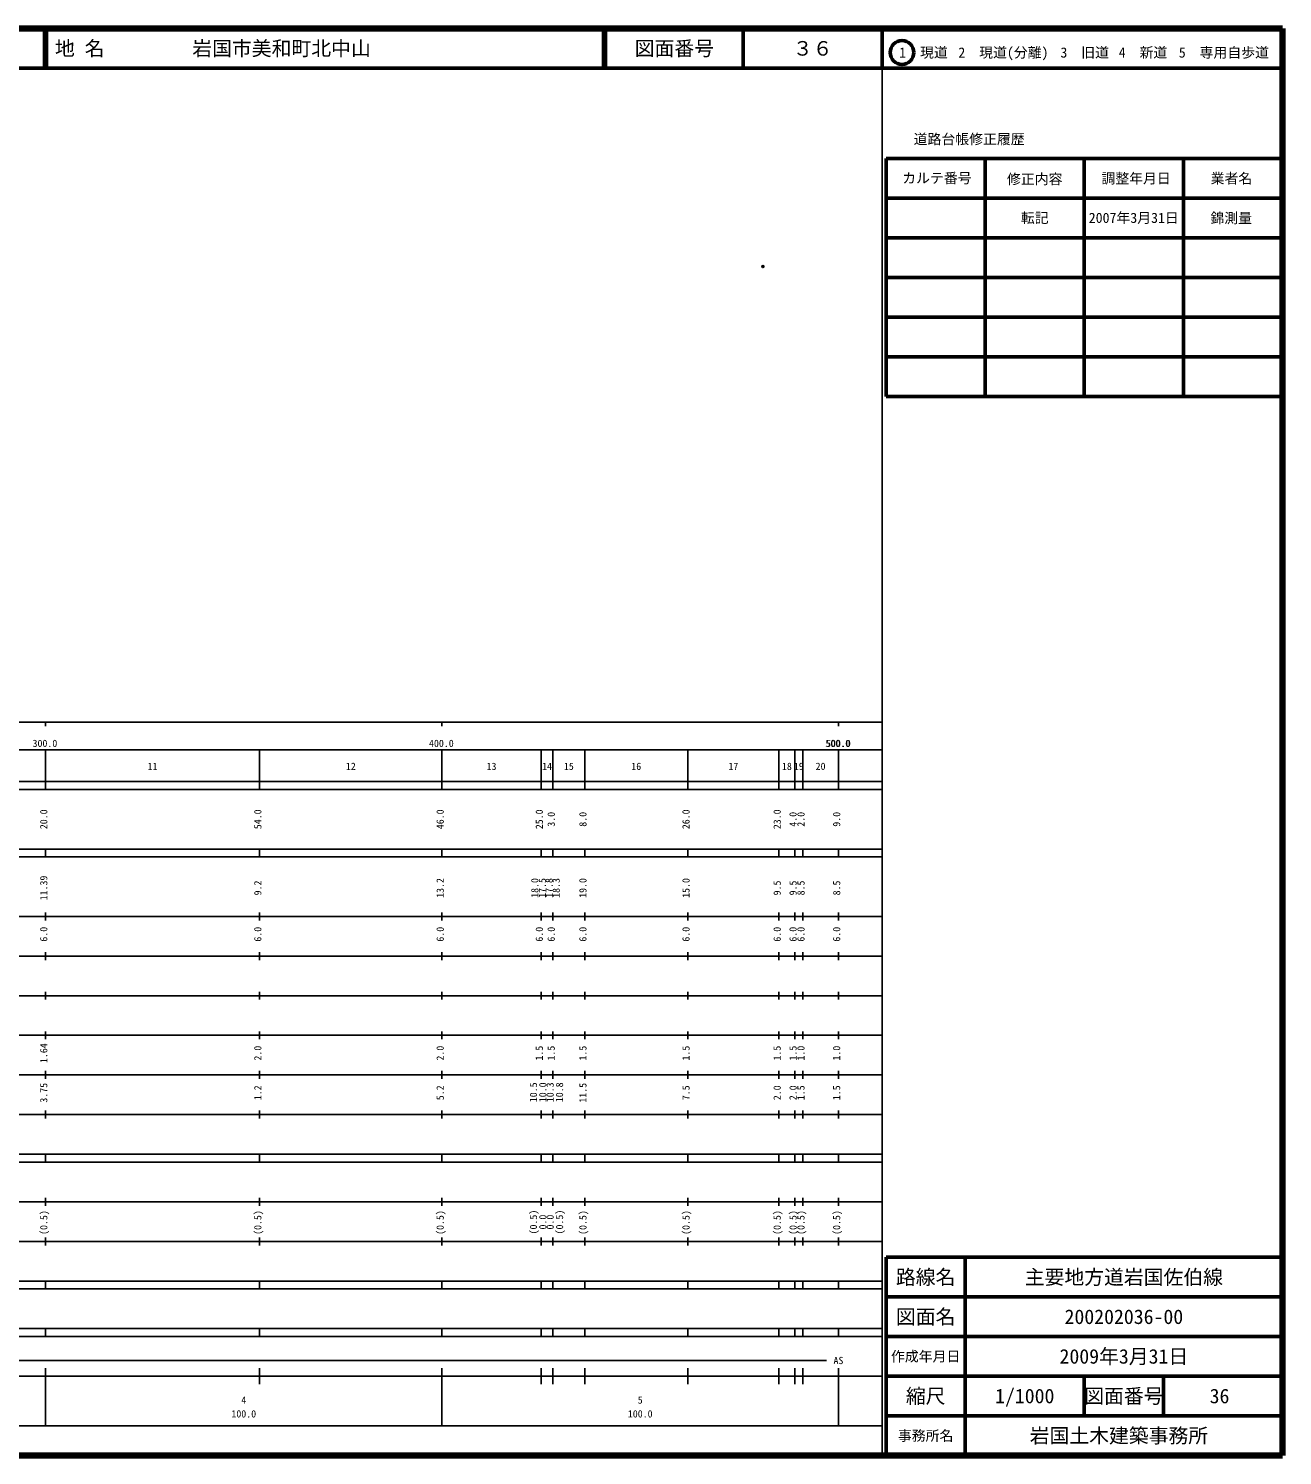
# Model space of a CAD drawing. Units: millimetres on the paper. Extents: x 40 to 680, y 20 to 380.
# Drawn here: x 363.7 to 680, y 20 to 380 of the extents above; entities that cross this region are included whole.
import ezdxf
from ezdxf.enums import TextEntityAlignment as Align

# ---------------------------------------------------------------- set-up
doc = ezdxf.new("R2010")
doc.units = ezdxf.units.MM
doc.header["$PDMODE"] = 32
doc.header["$PDSIZE"] = 0.5
doc.layers.add('M-OTRS', color=6, linetype='Continuous')
doc.layers.add('M-TTL-TXT', color=7, linetype='Continuous')
for name, color, linetype, lineweight in [('M-TTL', 2, 'Continuous', 140), ('M-TTL-BAND', 7, 'Continuous', 25), ('M-TTL-FRAM', 2, 'Continuous', 50), ('M-TTL-LINE', 7, 'Continuous', 50)]:
    doc.layers.add(name, color=color, linetype=linetype, lineweight=lineweight)
doc.styles.add('ＭＳ ゴシック', font='')
doc.styles.get('ＭＳ ゴシック').set_extended_font_data('MS Gothic')

msp = doc.modelspace()

# ---------------------------------------------------------------- linework, layer by layer
at = {"layer": 'M-OTRS'}
msp.add_point((548.967, 319.956), dxfattribs=at)
at = {"layer": 'M-TTL'}
for p, q in [((680, 380), (40, 380)), ((680, 20), (680, 380)), ((40, 20), (680, 20))]:
    msp.add_line(p, q, dxfattribs=at)
at = {"layer": 'M-TTL-BAND'}
for p, q in [((579, 20), (579, 370)), ((40, 205), (579, 205)), ((368, 205), (368, 204)), ((468, 205), (468, 204)), ((568, 205), (568, 204)), ((68, 198), (579, 198)), ((368, 188), (368, 198)), ((422, 188), (422, 198)), ((468, 188), (468, 198)), ((493, 188), (493, 198)), ((496, 188), (496, 198)), ((504, 188), (504, 198)), ((530, 188), (530, 198)), ((553, 188), (553, 198)), ((557, 188), (557, 198)), ((559, 188), (559, 198)), ((568, 188), (568, 198)), ((40, 190), (579, 190)), ((40, 188), (579, 188)), ((40, 173), (579, 173)), ((368, 171), (368, 173)), ((422, 171), (422, 173)), ((468, 171), (468, 173)), ((493, 171), (493, 173)), ((496, 171), (496, 173)), ((504, 171), (504, 173)), ((530, 171), (530, 173)), ((553, 171), (553, 173)), ((557, 171), (557, 173)), ((559, 171), (559, 173)), ((568, 171), (568, 173)), ((40, 171), (579, 171)), ((40, 156), (579, 156)), ((368, 155), (368, 157)), ((422, 155), (422, 157)), ((468, 155), (468, 157)), ((493, 155), (493, 157)), ((496, 155), (496, 157)), ((504, 155), (504, 157)), ((530, 155), (530, 157)), ((553, 155), (553, 157)), ((557, 155), (557, 157)), ((559, 155), (559, 157)), ((568, 155), (568, 157)), ((46, 146), (579, 146)), ((368, 145), (368, 147)), ((422, 145), (422, 147)), ((468, 145), (468, 147)), ((493, 145), (493, 147)), ((496, 145), (496, 147)), ((504, 145), (504, 147)), ((530, 145), (530, 147)), ((553, 145), (553, 147)), ((557, 145), (557, 147)), ((559, 145), (559, 147)), ((568, 145), (568, 147)), ((368, 135), (368, 137)), ((422, 135), (422, 137)), ((468, 135), (468, 137)), ((493, 135), (493, 137)), ((496, 135), (496, 137)), ((504, 135), (504, 137)), ((530, 135), (530, 137)), ((553, 135), (553, 137)), ((557, 135), (557, 137)), ((559, 135), (559, 137)), ((568, 135), (568, 137)), ((52, 136), (579, 136)), ((46, 126), (579, 126)), ((368, 125), (368, 127)), ((422, 125), (422, 127)), ((468, 125), (468, 127)), ((493, 125), (493, 127)), ((496, 125), (496, 127)), ((504, 125), (504, 127)), ((530, 125), (530, 127)), ((553, 125), (553, 127)), ((557, 125), (557, 127)), ((559, 125), (559, 127)), ((568, 125), (568, 127)), ((52, 116), (579, 116)), ((368, 115), (368, 117)), ((422, 115), (422, 117)), ((468, 115), (468, 117)), ((493, 115), (493, 117)), ((496, 115), (496, 117)), ((504, 115), (504, 117)), ((530, 115), (530, 117)), ((553, 115), (553, 117)), ((557, 115), (557, 117)), ((559, 115), (559, 117)), ((568, 115), (568, 117)), ((46, 106), (579, 106)), ((368, 105), (368, 107)), ((422, 105), (422, 107)), ((468, 105), (468, 107)), ((493, 105), (493, 107)), ((496, 105), (496, 107)), ((504, 105), (504, 107)), ((530, 105), (530, 107)), ((553, 105), (553, 107)), ((557, 105), (557, 107)), ((559, 105), (559, 107)), ((568, 105), (568, 107)), ((40, 96), (579, 96)), ((40, 94), (579, 94)), ((368, 94), (368, 96)), ((422, 94), (422, 96)), ((468, 94), (468, 96)), ((493, 94), (493, 96)), ((496, 94), (496, 96)), ((504, 94), (504, 96)), ((530, 94), (530, 96)), ((553, 94), (553, 96)), ((557, 94), (557, 96)), ((559, 94), (559, 96)), ((568, 94), (568, 96)), ((49, 84), (579, 84)), ((368, 83), (368, 85)), ((422, 83), (422, 85)), ((468, 83), (468, 85)), ((493, 83), (493, 85)), ((496, 83), (496, 85)), ((504, 83), (504, 85)), ((530, 83), (530, 85)), ((553, 83), (553, 85)), ((557, 83), (557, 85)), ((559, 83), (559, 85)), ((568, 83), (568, 85)), ((40, 74), (579, 74)), ((368, 73), (368, 75)), ((422, 73), (422, 75)), ((468, 73), (468, 75)), ((493, 73), (493, 75)), ((496, 73), (496, 75)), ((504, 73), (504, 75)), ((530, 73), (530, 75)), ((553, 73), (553, 75)), ((557, 73), (557, 75)), ((559, 73), (559, 75)), ((568, 73), (568, 75)), ((40, 64), (579, 64)), ((40, 62), (579, 62)), ((368, 62), (368, 64)), ((422, 62), (422, 64)), ((468, 62), (468, 64)), ((493, 62), (493, 64)), ((496, 62), (496, 64)), ((504, 62), (504, 64)), ((530, 62), (530, 64)), ((553, 62), (553, 64)), ((557, 62), (557, 64)), ((559, 62), (559, 64)), ((568, 62), (568, 64)), ((40, 52), (579, 52)), ((368, 50), (368, 52)), ((422, 50), (422, 52)), ((468, 50), (468, 52)), ((493, 50), (493, 52)), ((496, 50), (496, 52)), ((504, 50), (504, 52)), ((530, 50), (530, 52)), ((553, 50), (553, 52)), ((557, 50), (557, 52)), ((559, 50), (559, 52)), ((568, 50), (568, 52)), ((40, 50), (579, 50)), ((71, 44), (565, 44)), ((40, 40), (579, 40)), ((368, 27.5), (368, 42)), ((422, 38), (422, 42)), ((468, 27.5), (468, 42)), ((493, 38), (493, 42)), ((496, 38), (496, 42)), ((504, 38), (504, 42)), ((530, 38), (530, 42)), ((553, 38), (553, 42)), ((557, 38), (557, 42)), ((559, 38), (559, 42)), ((568, 27.5), (568, 42)), ((68, 27.5), (579, 27.5))]:
    msp.add_line(p, q, dxfattribs=at)
at = {"layer": 'M-TTL-FRAM'}
for p, q in [((580, 347.197), (580, 287.197)), ((580, 347.197), (680, 347.197)), ((580, 287.197), (680, 287.197)), ((680, 70), (580, 70)), ((580, 70), (580, 20))]:
    msp.add_line(p, q, dxfattribs=at)
at = {"layer": 'M-TTL-LINE'}
for p, q in [((367.75, 380), (367.75, 370)), ((368.25, 380), (368.25, 370)), ((508.747, 380), (508.747, 370)), ((509.247, 380), (509.247, 370)), ((543.997, 380), (543.997, 370)), ((579, 380), (579, 370)), ((40, 370), (680, 370)), ((605, 347.197), (605, 287.197)), ((630, 347.197), (630, 287.197)), ((655, 347.197), (655, 287.197)), ((580, 337.197), (680, 337.197)), ((580, 327.197), (680, 327.197)), ((580, 317.197), (680, 317.197)), ((580, 307.197), (680, 307.197)), ((580, 297.197), (680, 297.197)), ((600, 70), (600, 20)), ((680, 60), (580, 60)), ((680, 50), (580, 50)), ((680, 40), (580, 40)), ((630, 40), (630, 30)), ((650, 40), (650, 30)), ((680, 30), (580, 30))]:
    msp.add_line(p, q, dxfattribs=at)
msp.add_circle((584.031, 373.958), 3, dxfattribs=at)

# ---------------------------------------------------------------- texts
at = {"layer": 'M-TTL-BAND', "style": 'ＭＳ ゴシック'}
for s, p in [('300.0', (367.844, 198.195)), ('400.0', (467.844, 198.195)), ('500.0', (567.844, 198.195)), ('500.0', (568, 198.195)), ('11', (395, 192.405)), ('12', (445, 192.405)), ('13', (480.5, 192.405)), ('14', (494.5, 192.405)), ('15', (500, 192.405)), ('16', (517, 192.405)), ('17', (541.5, 192.405)), ('18', (555, 192.405)), ('19', (558, 192.405)), ('20', (563.5, 192.405)), ('AS', (568, 42.5)), ('4', (418, 32.523)), ('5', (518, 32.523)), ('100.0', (418, 29.033)), ('100.0', (518, 29.033))]:
    msp.add_text(s, height=1.833, dxfattribs=at).set_placement(p, align=Align.BOTTOM_CENTER)
for s, p in [('20.0', (369, 180.5)), ('54.0', (423, 180.5)), ('46.0', (469, 180.5)), ('25.0', (494, 180.5)), ('3.0', (497, 180.5)), ('8.0', (505, 180.5)), ('26.0', (531, 180.5)), ('23.0', (554, 180.5)), ('4.0', (558, 180.5)), ('2.0', (560, 180.5)), ('9.0', (569, 180.5)), ('11.39', (369, 163.174)), ('9.2', (423, 163.174)), ('13.2', (469, 163.174)), ('18.0', (492.879, 163.174)), ('17.5', (494.763, 163.174)), ('17.8', (496.486, 163.174)), ('18.3', (498.249, 163.174)), ('19.0', (505, 163.174)), ('15.0', (531, 163.174)), ('9.5', (554, 163.174)), ('9.5', (558, 163.174)), ('8.5', (560, 163.174)), ('8.5', (569, 163.174)), ('6.0', (369, 151.5)), ('6.0', (423, 151.5)), ('6.0', (469, 151.5)), ('6.0', (494, 151.5)), ('6.0', (497, 151.5)), ('6.0', (505, 151.5)), ('6.0', (531, 151.5)), ('6.0', (554, 151.5)), ('6.0', (558, 151.5)), ('6.0', (560, 151.5)), ('6.0', (569, 151.5)), ('1.64', (369, 121.5)), ('2.0', (423, 121.5)), ('2.0', (469, 121.5)), ('1.5', (494, 121.5)), ('1.5', (497, 121.5)), ('1.5', (505, 121.5)), ('1.5', (531, 121.5)), ('1.5', (554, 121.5)), ('1.5', (558, 121.5)), ('1.0', (560, 121.5)), ('1.0', (569, 121.5)), ('3.75', (369, 111.5)), ('1.2', (423, 111.5)), ('5.2', (469, 111.5)), ('10.5', (492.514, 111.621)), ('10.0', (494.884, 111.621)), ('10.3', (496.728, 111.621)), ('10.8', (499.098, 111.621)), ('11.5', (505, 111.5)), ('7.5', (531, 111.5)), ('2.0', (554, 111.5)), ('2.0', (558, 111.5)), ('1.5', (560, 111.5)), ('1.5', (569, 111.5)), ('(0.5)', (369, 78.764)), ('(0.5)', (423, 78.764)), ('(0.5)', (469, 78.764)), ('(0.5)', (492.514, 78.885)), ('0.0', (494.884, 78.885)), ('0.0', (496.728, 78.885)), ('(0.5)', (499.098, 78.885)), ('(0.5)', (505, 78.764)), ('(0.5)', (531, 78.764)), ('(0.5)', (554, 78.764)), ('(0.5)', (558, 78.764)), ('(0.5)', (560, 78.764)), ('(0.5)', (569, 78.764))]:
    msp.add_text(s, height=1.833, rotation=90, dxfattribs=at).set_placement(p, align=Align.BOTTOM_CENTER)
at = {"layer": 'M-TTL-TXT', "style": 'ＭＳ ゴシック'}
for s, p in [('地 名', (370.38, 375)), ('岩国市美和町北中山', (405.024, 375))]:
    msp.add_text(s, height=3.666, dxfattribs=at).set_placement(p, align=Align.MIDDLE_LEFT)
for s, height, p in [('図面番号', 3.666, (526.622, 375)), ('３６', 3.666, (561.497, 375)), ('1\u3000現道', 2.566, (589.448, 373.958)), ('2\u3000現道(分離)', 2.566, (609.619, 373.958)), ('3\u3000旧道', 2.566, (630.121, 373.958)), ('4\u3000新道', 2.566, (644.824, 373.958)), ('5\u3000専用自歩道', 2.566, (665.228, 373.958)), ('道路台帳修正履歴', 2.566, (600.968, 352.113)), ('カルテ番号', 2.566, (592.839, 342.277)), ('修正内容', 2.566, (617.509, 342.023)), ('調整年月日', 2.566, (643.089, 342.197)), ('業者名', 2.566, (667.134, 342.197)), ('転記', 2.566, (617.5, 332.245)), ('2007年3月31日', 2.566, (642.5, 332.245)), ('錦測量', 2.566, (667.077, 332.189)), ('路線名', 3.666, (590, 65)), ('路線名', 3.666, (590, 65)), ('主要地方道岩国佐伯線', 3.666, (640, 65)), ('図面名', 3.666, (590, 55)), ('図面名', 3.666, (590, 55)), ('200202036-00', 3.666, (640, 55)), ('2009年3月31日', 3.666, (640, 45)), ('作成年月日', 2.566, (590, 45)), ('作成年月日', 2.566, (590, 45)), ('縮尺', 3.666, (590, 35)), ('縮尺', 3.666, (590, 35)), ('1/1000', 3.666, (615, 35)), ('図面番号', 3.666, (640, 35)), ('図面番号', 3.666, (640, 35)), ('36', 3.666, (664.125, 35)), ('事務所名', 2.566, (590, 25)), ('事務所名', 2.566, (590, 25)), ('岩国土木建築事務所 ', 3.666, (640, 25))]:
    msp.add_text(s, height=height, dxfattribs=at).set_placement(p, align=Align.MIDDLE_CENTER)

doc.saveas('drawing.dxf')
